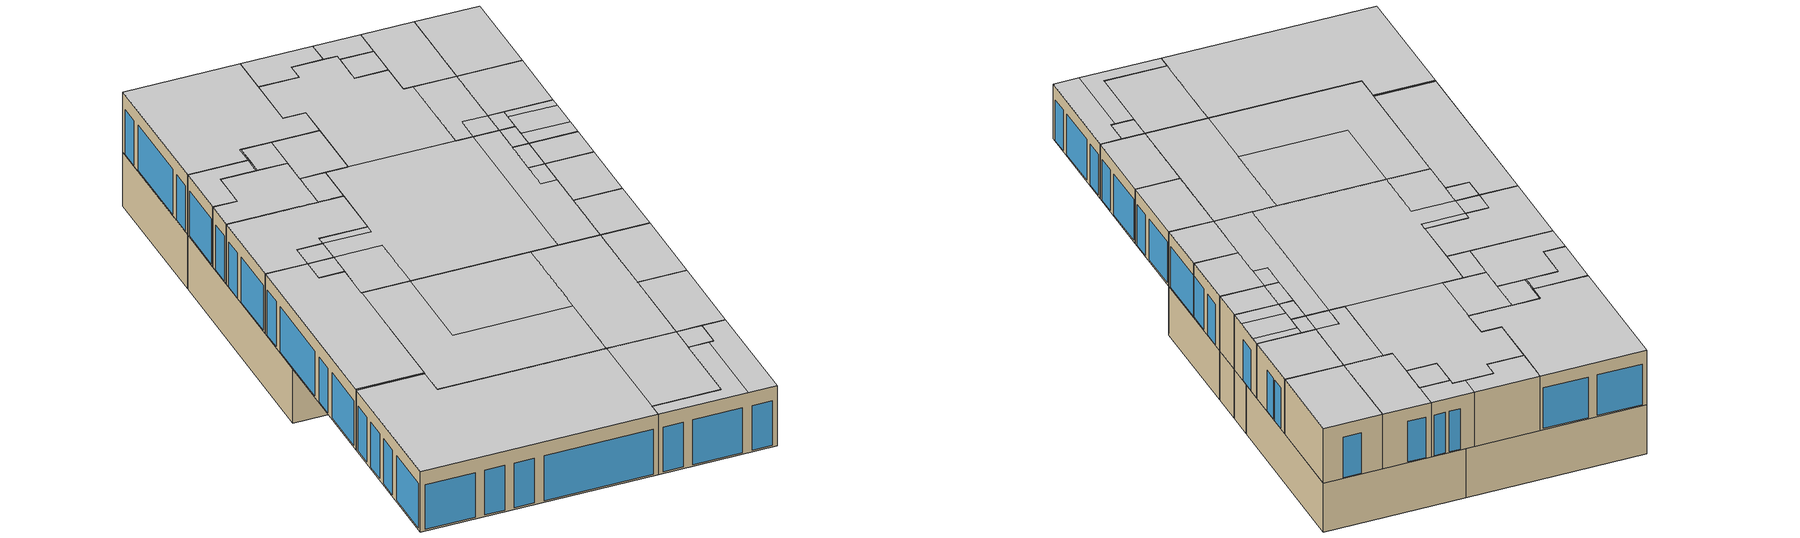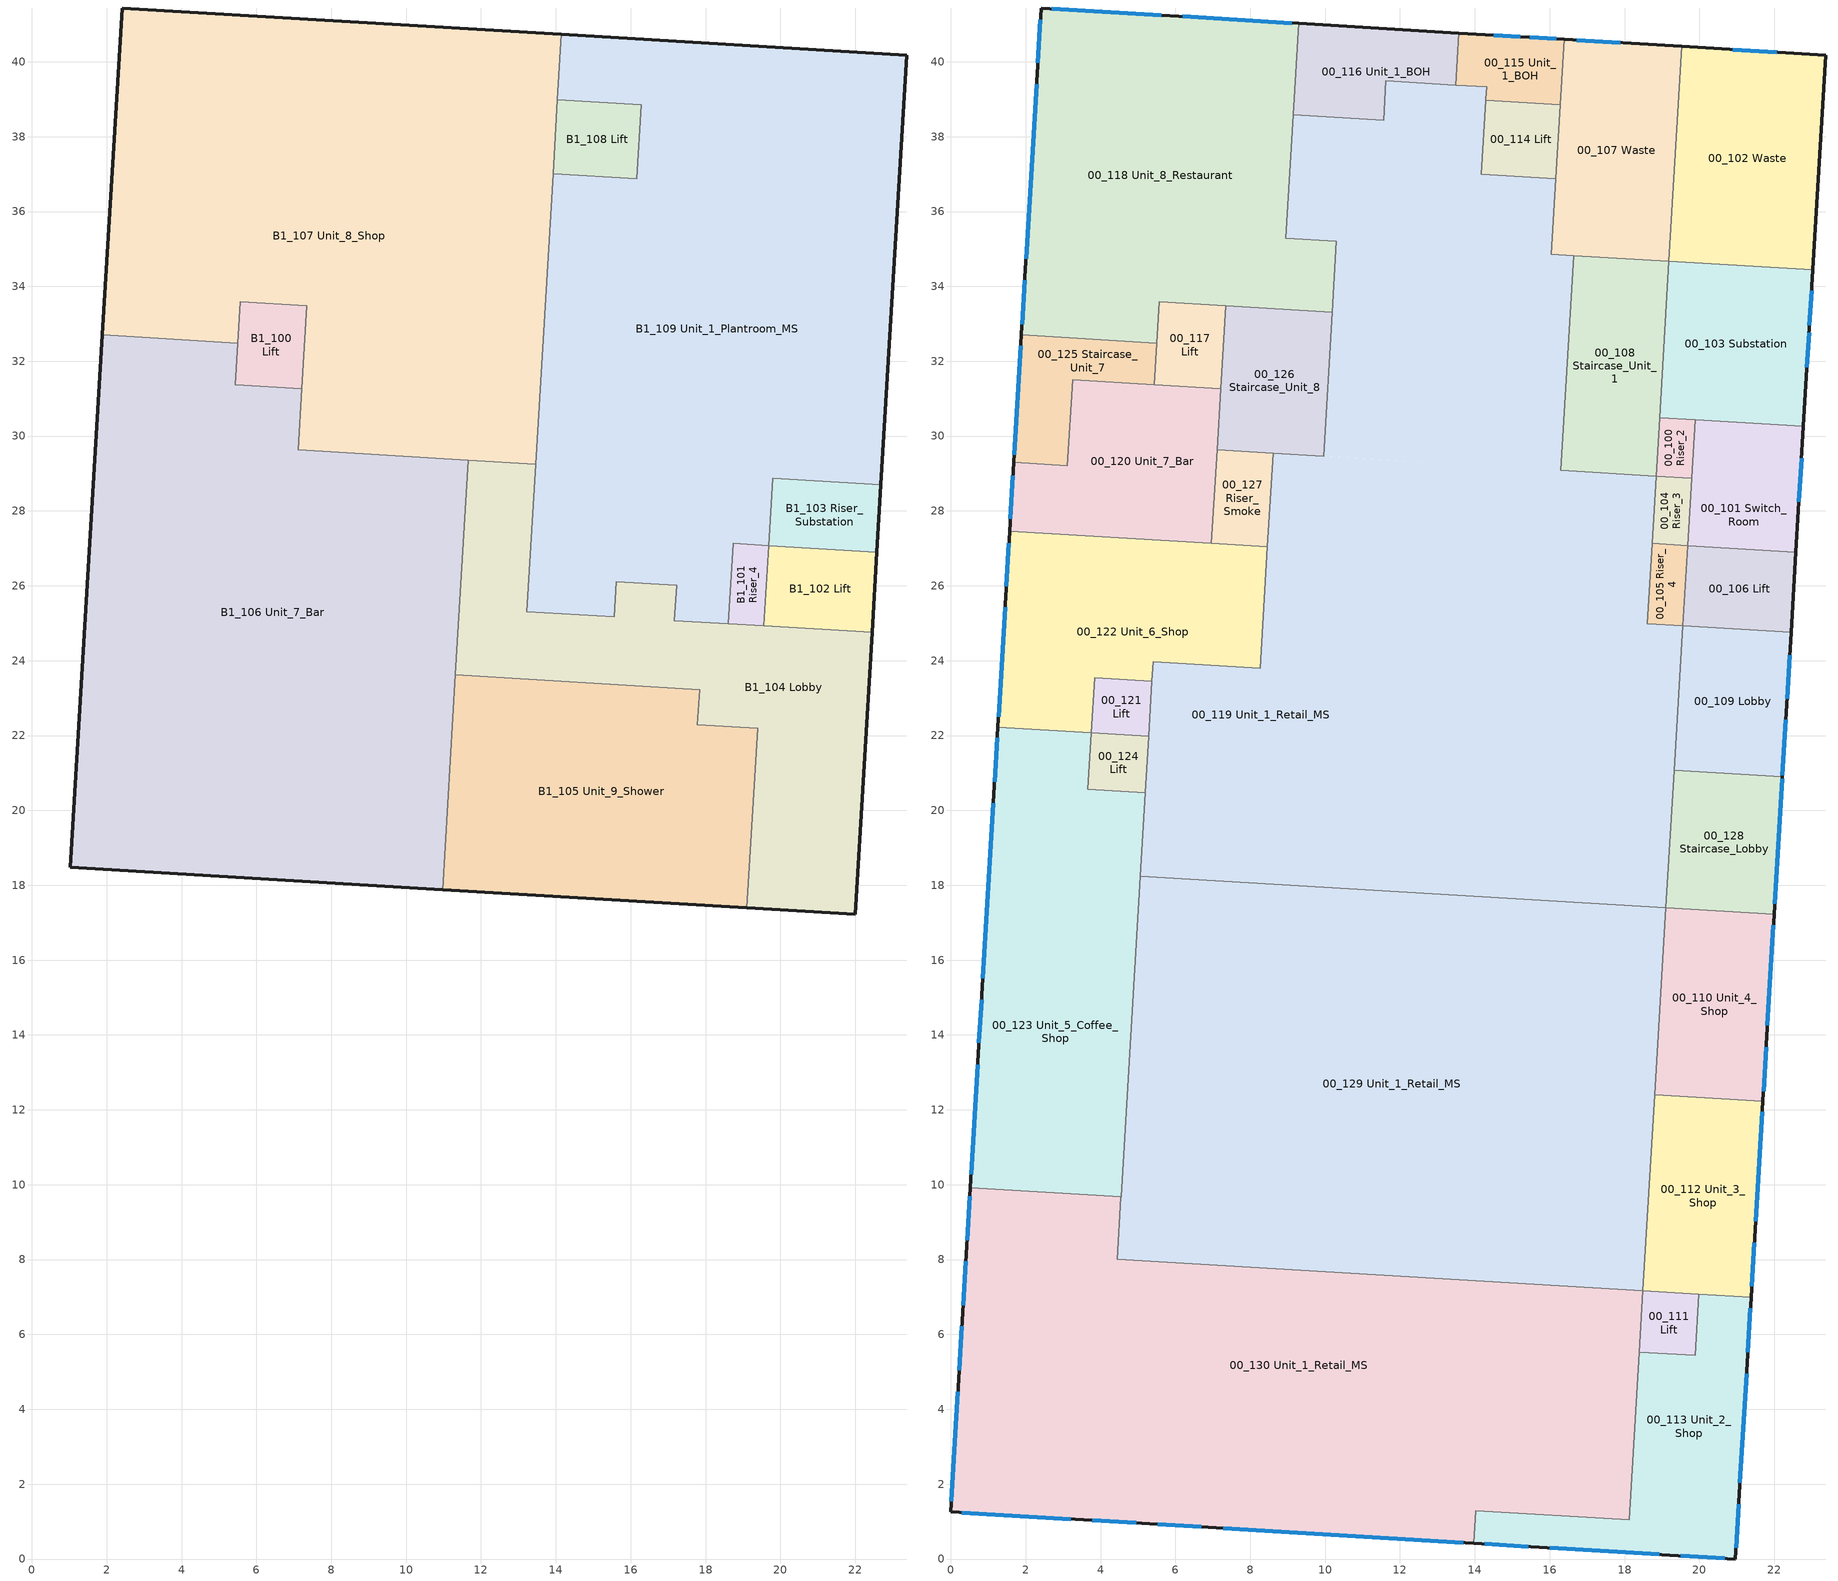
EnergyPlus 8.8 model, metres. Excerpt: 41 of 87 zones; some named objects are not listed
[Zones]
B1_100 Lift
 floor ground (Slab on Grade): 7.21,31.27 5.44,31.38 5.57,33.59 7.34,33.48 z0
 wall to B1_107 Unit_8_Shop (Internal Wall): 7.21,31.27 7.34,33.48 5.57,33.59 5.51,32.48 z0:3.5
 wall to B1_106 Unit_7_Bar (Internal Wall): 5.51,32.48 5.44,31.38 7.21,31.27 z0:3.5
B1_101 Riser_4
 floor ground (Slab on Grade): 19.55,24.93 18.61,24.99 18.73,27.13 19.68,27.08 z0
 wall to B1_109 Unit_1_Plantroom_MS (Internal Wall): 19.68,27.08 18.73,27.13 18.61,24.99 z0:3.5
 wall to B1_102 Lift (Internal Wall): 19.55,24.93 19.68,27.08 z0:3.5
 wall to B1_104 Lobby (Internal Wall): 18.61,24.99 19.55,24.93 z0:3.5
B1_102 Lift
 floor ground (Slab on Grade): 22.45,24.76 19.55,24.93 19.68,27.08 22.58,26.9 z0
 wall to B1_103 Riser_Substation (Internal Wall): 22.58,26.9 19.68,27.08 z0:3.5
 wall ground (Underground Wall): 22.45,24.76 22.58,26.9 z0:3.5
 wall to B1_104 Lobby (Internal Wall): 19.55,24.93 22.45,24.76 z0:3.5
B1_103 Riser_Substation
 floor ground (Slab on Grade): 22.58,26.9 19.68,27.08 19.79,28.87 22.69,28.7 z0
 wall to B1_109 Unit_1_Plantroom_MS (Internal Wall): 22.69,28.7 19.79,28.87 19.68,27.08 z0:3.5
 wall ground (Underground Wall): 22.58,26.9 22.69,28.7 z0:3.5
B1_104 Lobby
 floor ground (Slab on Grade): 11.32,23.62 11.66,29.36 13.46,29.25 13.22,25.31 15.56,25.17 15.62,26.11 17.22,26.02 17.17,25.07 22.45,24.76 22,17.22 19.1,17.39 19.39,22.19 17.78,22.29 17.84,23.23 z0
 wall ground (Underground Wall): 19.1,17.39 22,17.22 22.45,24.76 z0:3.5
 wall to B1_105 Unit_9_Shower (Internal Wall): 11.32,23.62 17.84,23.23 17.78,22.29 19.39,22.19 19.1,17.39 z0:3.5
 wall to B1_106 Unit_7_Bar (Internal Wall): 11.66,29.36 11.32,23.62 z0:3.5
 wall to B1_107 Unit_8_Shop (Internal Wall): 13.46,29.25 11.66,29.36 z0:3.5
 wall to B1_109 Unit_1_Plantroom_MS (Internal Wall): 18.61,24.99 17.17,25.07 17.22,26.02 15.62,26.11 15.56,25.17 13.22,25.31 13.46,29.25 z0:3.5
B1_105 Unit_9_Shower
 floor ground (Slab on Grade): 19.1,17.39 10.97,17.88 11.32,23.62 17.84,23.23 17.78,22.29 19.39,22.19 z0
 wall ground (Underground Wall): 10.97,17.88 19.1,17.39 z0:3.5
 wall to B1_106 Unit_7_Bar (Internal Wall): 11.32,23.62 10.97,17.88 z0:3.5
B1_106 Unit_7_Bar
 floor ground (Slab on Grade): 1.03,18.48 1.89,32.7 5.51,32.48 5.44,31.38 7.21,31.27 7.11,29.63 11.66,29.36 10.97,17.88 z0
 wall ground (Underground Wall): 1.89,32.7 1.03,18.48 10.97,17.88 z0:3.5
 wall to B1_107 Unit_8_Shop (Internal Wall): 5.51,32.48 1.89,32.7 / 11.66,29.36 7.11,29.63 7.21,31.27 z0:3.5
B1_107 Unit_8_Shop
 floor ground (Slab on Grade): 1.89,32.7 2.41,41.44 14.15,40.73 13.46,29.25 7.11,29.63 7.34,33.48 5.57,33.59 5.51,32.48 z0
 wall ground (Underground Wall): 14.15,40.73 2.41,41.44 1.89,32.7 z0:3.5
 wall to B1_108 Lift (Internal Wall): 13.93,37.01 14.04,38.99 z0:3.5
 wall to B1_109 Unit_1_Plantroom_MS (Internal Wall): 14.04,38.99 14.15,40.73 / 13.46,29.25 13.93,37.01 z0:3.5
B1_108 Lift
 floor ground (Slab on Grade): 13.93,37.01 14.04,38.99 16.28,38.86 16.16,36.87 z0
 wall to B1_109 Unit_1_Plantroom_MS (Internal Wall): 13.93,37.01 16.16,36.87 16.28,38.86 14.04,38.99 z0:3.5
B1_109 Unit_1_Plantroom_MS
 floor ground (Slab on Grade): 13.22,25.31 13.93,37.01 16.16,36.87 16.28,38.86 14.04,38.99 14.15,40.73 23.37,40.18 22.69,28.7 19.79,28.87 19.68,27.08 18.73,27.13 18.61,24.99 17.17,25.07 17.22,26.02 15.62,26.11 15.56,25.17 z0
 wall ground (Underground Wall): 22.69,28.7 23.37,40.18 14.15,40.73 z0:3.5
00_100 Riser_2
 floor to B1_109 Unit_1_Plantroom_MS (Internal Floor): 18.84,28.93 18.94,30.49 19.88,30.43 19.79,28.87 z3.5
 wall to 00_101 Switch_Room (Internal Wall): 19.79,28.87 19.88,30.43 z3.5:7.4
 wall to 00_103 Substation (Internal Wall): 19.88,30.43 18.94,30.49 z3.5:7.4
 wall to 00_104 Riser_3 (Internal Wall): 18.84,28.93 19.79,28.87 z3.5:7.4
 wall to 00_108 Staircase_Unit_1 (Internal Wall): 18.94,30.49 18.84,28.93 z3.5:7.4
 ceiling to 01_105 Riser_1 (Internal Floor): 18.94,30.49 18.84,28.93 19.79,28.87 19.88,30.43 z7.4
00_101 Switch_Room
 floor to B1_103 Riser_Substation (Internal Floor): 19.68,27.08 19.79,28.87 22.69,28.7 22.58,26.9 z3.5
 floor to B1_109 Unit_1_Plantroom_MS (Internal Floor): 19.79,28.87 19.88,30.43 22.78,30.26 22.69,28.7 z3.5
 wall outside (External Wall): 22.58,26.9 22.78,30.26 z3.5:7.4
 wall to 00_103 Substation (Internal Wall): 22.78,30.26 19.88,30.43 z3.5:7.4
 wall to 00_104 Riser_3 (Internal Wall): 19.79,28.87 19.68,27.08 z3.5:7.4
 wall to 00_106 Lift (Internal Wall): 19.68,27.08 22.58,26.9 z3.5:7.4
 window (Glazing): 22.66,28.24 22.73,29.41 z3.55:6.45
 ceiling to 01_110 Void (IRTConstruction): 19.75,28.12 22.64,27.95 22.75,29.7 19.85,29.87 z7.4
 ceiling to 01_111 Void (IRTConstruction): 19.75,28.12 19.68,27.08 22.58,26.9 22.64,27.95 z7.4
 ceiling to 01_118 Unit_8_Restaurant (Internal Floor): 19.88,30.43 19.85,29.87 22.75,29.7 22.78,30.26 z7.4
00_102 Waste
 floor to B1_109 Unit_1_Plantroom_MS (Internal Floor): 19.19,34.67 19.53,40.41 23.37,40.18 23.03,34.44 z3.5
 wall outside (External Wall): 23.03,34.44 23.37,40.18 19.53,40.41 z3.5:7.4
 wall to 00_103 Substation (Internal Wall): 19.19,34.67 23.03,34.44 z3.5:7.4
 wall to 00_107 Waste (Internal Wall): 19.53,40.41 19.19,34.67 z3.5:7.4
 window (Glazing): 22.06,40.26 20.89,40.33 z3.55:6.45
 ceiling to 01_118 Unit_8_Restaurant (Internal Floor): 19.53,40.41 19.19,34.67 23.03,34.44 23.37,40.18 z7.4
00_103 Substation
 floor to B1_109 Unit_1_Plantroom_MS (Internal Floor): 18.94,30.49 19.19,34.67 23.03,34.44 22.78,30.26 z3.5
 wall outside (External Wall): 22.78,30.26 23.03,34.44 z3.5:7.4
 wall to 00_108 Staircase_Unit_1 (Internal Wall): 19.19,34.67 18.94,30.49 z3.5:7.4
 window (Glazing): 22.94,32.96 23,33.89 / 22.87,31.84 22.93,32.76 z3.55:6.45
 ceiling to 01_118 Unit_8_Restaurant (Internal Floor): 19.19,34.67 18.94,30.49 22.78,30.26 23.03,34.44 z7.4
00_104 Riser_3
 floor to B1_109 Unit_1_Plantroom_MS (Internal Floor): 18.73,27.13 18.84,28.93 19.79,28.87 19.68,27.08 z3.5
 wall to 00_105 Riser_4 (Internal Wall): 18.73,27.13 19.68,27.08 z3.5:7.4
 wall to 00_119 Unit_1_Retail_MS (Internal Wall): 18.84,28.93 18.73,27.13 z3.5:7.4
 ceiling to 01_101 Riser_2 (Internal Floor): 18.84,28.93 18.73,27.13 19.68,27.08 19.79,28.87 z7.4
00_105 Riser_4
 floor to B1_101 Riser_4 (Internal Floor): 18.61,24.99 18.73,27.13 19.68,27.08 19.55,24.93 z3.5
 wall to 00_106 Lift (Internal Wall): 19.55,24.93 19.68,27.08 z3.5:7.4
 wall to 00_119 Unit_1_Retail_MS (Internal Wall): 18.73,27.13 18.61,24.99 19.55,24.93 z3.5:7.4
 ceiling to 01_102 Riser_3 (Internal Floor): 18.73,27.13 18.61,24.99 19.55,24.93 19.68,27.08 z7.4
00_106 Lift
 floor to B1_102 Lift (IRTConstruction): 19.55,24.93 19.68,27.08 22.58,26.9 22.45,24.76 z3.5
 wall outside (External Wall): 22.45,24.76 22.58,26.9 z3.5:7.4
 wall to 00_109 Lobby (Internal Wall): 19.55,24.93 22.45,24.76 z3.5:7.4
 ceiling to 01_112 Lift (IRTConstruction): 19.68,27.08 19.55,24.93 22.45,24.76 22.58,26.9 z7.4
00_107 Waste
 floor to B1_109 Unit_1_Plantroom_MS (Internal Floor): 16.04,34.86 16.39,40.6 19.53,40.41 19.19,34.67 z3.5
 wall outside (External Wall): 19.53,40.41 16.39,40.6 z3.5:7.4
 wall to 00_108 Staircase_Unit_1 (Internal Wall): 16.64,34.82 19.19,34.67 z3.5:7.4
 wall to 00_114 Lift (Internal Wall): 16.28,38.86 16.16,36.87 z3.5:7.4
 wall to 00_115 Unit_1_BOH (Internal Wall): 16.39,40.6 16.28,38.86 z3.5:7.4
 wall to 00_119 Unit_1_Retail_MS (Internal Wall): 16.16,36.87 16.04,34.86 16.64,34.82 z3.5:7.4
 window (Glazing): 17.89,40.51 16.72,40.58 z3.55:6.45
 ceiling to 01_118 Unit_8_Restaurant (Internal Floor): 16.04,34.86 19.19,34.67 19.53,40.41 16.39,40.6 z7.4
00_108 Staircase_Unit_1
 floor to B1_109 Unit_1_Plantroom_MS (Internal Floor): 16.3,29.08 16.64,34.82 19.19,34.67 18.84,28.93 z3.5
 wall to 00_119 Unit_1_Retail_MS (Internal Wall): 16.64,34.82 16.3,29.08 18.84,28.93 z3.5:7.4
 ceiling to 01_106 Shared_Lobby_Entrance (Internal Floor): 17.41,30.58 17.32,29.02 18.84,28.93 18.94,30.49 z7.4
 ceiling to 01_118 Unit_8_Restaurant (Internal Floor): 16.64,34.82 16.3,29.08 17.32,29.02 17.41,30.58 18.94,30.49 19.19,34.67 z7.4
00_109 Lobby
 floor to B1_104 Lobby (Internal Floor): 19.32,21.07 19.55,24.93 22.45,24.76 22.22,20.89 z3.5
 wall outside (External Wall): 22.22,20.89 22.45,24.76 z3.5:7.4
 wall to 00_119 Unit_1_Retail_MS (Internal Wall): 19.55,24.93 19.32,21.07 z3.5:7.4
 wall to 00_128 Staircase_Lobby (IRTConstruction): 19.32,21.07 22.22,20.89 z3.5:7.4
 window (Glazing): 22.34,22.98 22.41,24.14 z3.55:6.45; 22.22,20.94 22.31,22.42 z3.6:6.5
 ceiling to 01_113 Lobby (Internal Floor): 19.32,21.07 22.22,20.89 22.45,24.76 19.55,24.93 z7.4
00_110 Unit_4_Shop
 floor ground (Slab on Grade): 18.8,12.4 19.1,17.39 22,17.22 21.7,12.23 z3.5
 wall outside (External Wall): 21.7,12.23 22,17.22 z3.5:7.4
 wall to 00_112 Unit_3_Shop (Internal Wall): 18.8,12.4 21.7,12.23 z3.5:7.4
 wall to 00_128 Staircase_Lobby (Internal Wall): 22,17.22 19.1,17.39 z3.5:7.4
 wall to 00_129 Unit_1_Retail_MS (Internal Wall): 19.1,17.39 18.8,12.4 z3.5:7.4
 window (Glazing): 21.71,12.5 21.78,13.67 z3.55:6.45; 21.82,14.26 21.98,16.94 z3.6:6.5
 ceiling to 01_116 Unit_9_Shop (Internal Floor): 19.1,17.39 18.8,12.4 21.7,12.23 22,17.22 z7.4
00_111 Lift
 floor ground (Slab on Grade): 18.39,5.53 18.49,7.16 19.98,7.07 19.89,5.44 z3.5
 wall to 00_112 Unit_3_Shop (Internal Wall): 19.98,7.07 18.49,7.16 z3.5:7.4
 wall to 00_113 Unit_2_Shop (Internal Wall): 18.39,5.53 19.89,5.44 19.98,7.07 z3.5:7.4
 wall to 00_130 Unit_1_Retail_MS (Internal Wall): 18.49,7.16 18.39,5.53 z3.5:7.4
 ceiling to 01_103 Lift (IRTConstruction): 18.49,7.16 18.39,5.53 19.89,5.44 19.98,7.07 z7.4
00_112 Unit_3_Shop
 floor ground (Slab on Grade): 18.49,7.16 18.8,12.4 21.7,12.23 21.38,6.99 z3.5
 wall outside (External Wall): 21.38,6.99 21.7,12.23 z3.5:7.4
 wall to 00_113 Unit_2_Shop (Internal Wall): 19.98,7.07 21.38,6.99 z3.5:7.4
 wall to 00_129 Unit_1_Retail_MS (Internal Wall): 18.8,12.4 18.49,7.16 z3.5:7.4
 window (Glazing): 21.4,7.28 21.47,8.44 z3.55:6.45; 21.5,9.02 21.68,11.94 z3.6:6.5
 ceiling to 01_116 Unit_9_Shop (Internal Floor): 18.8,12.4 18.49,7.16 21.38,6.99 21.7,12.23 z7.4
00_113 Unit_2_Shop
 floor ground (Slab on Grade): 13.97,0.42 14.03,1.29 18.12,1.05 18.39,5.53 19.89,5.44 19.98,7.07 21.38,6.99 20.96,0 z3.5
 wall outside (External Wall): 13.97,0.42 20.96,0 21.38,6.99 z3.5:7.4
 wall to 00_130 Unit_1_Retail_MS (Internal Wall): 18.39,5.53 18.12,1.05 14.03,1.29 13.97,0.42 z3.5:7.4
 window (Glazing): 20.98,0.3 21.05,1.46 z3.55:6.45; 21.29,5.53 21.36,6.7 / 21.08,2.03 21.26,4.95 / 19.5,0.09 20.67,0.02 / 16.01,0.3 18.93,0.12 / 14.26,0.4 15.43,0.33 z3.6:6.5
 ceiling to 01_115 Staircase_Unit_9 (IRTConstruction): 19.59,5.46 19.27,0.1 20.96,0 21.38,6.99 19.98,7.07 19.89,5.44 z7.4
 ceiling to 01_116 Unit_9_Shop (Internal Floor): 14.03,1.29 13.97,0.42 19.27,0.1 19.59,5.46 18.39,5.53 18.12,1.05 z7.4
00_114 Lift
 floor to B1_108 Lift (IRTConstruction): 14.17,36.99 14.29,38.98 16.28,38.86 16.16,36.87 z3.5
 wall to 00_115 Unit_1_BOH (Internal Wall): 16.28,38.86 14.29,38.98 z3.5:7.4
 wall to 00_119 Unit_1_Retail_MS (Internal Wall): 14.29,38.98 14.17,36.99 16.16,36.87 z3.5:7.4
 ceiling to 01_118 Unit_8_Restaurant (Internal Floor): 14.29,38.98 14.17,36.99 16.16,36.87 16.28,38.86 z7.4
00_115 Unit_1_BOH
 floor to B1_107 Unit_8_Shop (Internal Floor): 13.49,39.38 13.57,40.77 14.15,40.73 14.07,39.34 z3.5
 floor to B1_109 Unit_1_Plantroom_MS (Internal Floor): 14.07,39.34 14.15,40.73 16.39,40.6 16.28,38.86 14.29,38.98 14.31,39.33 z3.5
 wall outside (External Wall): 16.39,40.6 13.57,40.77 z3.5:7.4
 wall to 00_116 Unit_1_BOH (IRTConstruction): 13.57,40.77 13.49,39.38 z3.5:7.4
 wall to 00_119 Unit_1_Retail_MS (Internal Wall): 13.49,39.38 14.31,39.33 14.29,39 14.29,38.98 z3.5:7.4
 window (Glazing): 16.17,40.61 15.47,40.65 / 15.21,40.67 14.51,40.71 z3.55:6.45
 ceiling to 01_118 Unit_8_Restaurant (Internal Floor): 13.57,40.77 13.49,39.38 14.31,39.33 14.29,38.98 16.28,38.86 16.39,40.6 z7.4
00_116 Unit_1_BOH
 floor to B1_107 Unit_8_Shop (Internal Floor): 9.15,38.59 9.3,41.02 13.57,40.77 13.49,39.38 11.63,39.49 11.56,38.44 z3.5
 wall outside (External Wall): 13.57,40.77 9.3,41.02 z3.5:7.4
 wall to 00_118 Unit_8_Restaurant (Internal Wall): 9.3,41.02 9.15,38.59 z3.5:7.4
 wall to 00_119 Unit_1_Retail_MS (Internal Wall): 9.15,38.59 11.56,38.44 11.63,39.49 13.49,39.38 z3.5:7.4
 ceiling to 01_118 Unit_8_Restaurant (Internal Floor): 9.3,41.02 9.15,38.59 11.56,38.44 11.63,39.49 13.49,39.38 13.57,40.77 z7.4
00_117 Lift
 floor to B1_100 Lift (IRTConstruction): 5.44,31.38 5.57,33.59 7.34,33.48 7.21,31.27 z3.5
 wall to 00_118 Unit_8_Restaurant (Internal Wall): 7.34,33.48 5.57,33.59 5.51,32.48 z3.5:7.4
 wall to 00_120 Unit_7_Bar (Internal Wall): 5.44,31.38 7.21,31.27 z3.5:7.4
 wall to 00_125 Staircase_Unit_7 (Internal Wall): 5.51,32.48 5.44,31.38 z3.5:7.4
 wall to 00_126 Staircase_Unit_8 (Internal Wall): 7.21,31.27 7.34,33.48 z3.5:7.4
 ceiling to 01_100 Lift (IRTConstruction): 5.44,31.38 7.21,31.27 7.34,33.48 5.57,33.59 z7.4
00_118 Unit_8_Restaurant
 floor to B1_107 Unit_8_Shop (Internal Floor): 1.89,32.7 2.41,41.44 9.3,41.02 8.96,35.28 10.3,35.2 10.19,33.31 5.57,33.59 5.51,32.48 z3.5
 wall outside (External Wall): 9.3,41.02 2.41,41.44 1.89,32.7 z3.5:7.4
 wall to 00_119 Unit_1_Retail_MS (Internal Wall): 10.19,33.31 10.3,35.2 8.96,35.28 9.15,38.59 z3.5:7.4
 wall to 00_125 Staircase_Unit_7 (Internal Wall): 1.89,32.7 5.51,32.48 z3.5:7.4
 wall to 00_126 Staircase_Unit_8 (IRTConstruction): 7.34,33.48 10.19,33.31 z3.5:7.4
 window (Glazing): 2.39,41.12 2.32,39.97 z3.55:6.45; 1.98,34.16 1.91,32.99 / 2.29,39.4 2.01,34.73 / 5.62,41.24 2.7,41.42 / 9.11,41.03 6.19,41.21 z3.6:6.5
 ceiling to 01_100 Lift (IRTConstruction): 5.48,33.59 5.42,32.49 5.51,32.48 5.57,33.59 z7.4
 ceiling to 01_118 Unit_8_Restaurant (Internal Floor): 2.41,41.44 1.89,32.7 5.42,32.49 5.48,33.59 10.19,33.31 10.3,35.2 8.96,35.28 9.3,41.02 z7.4
00_119 Unit_1_Retail_MS
 floor to B1_104 Lobby (Internal Floor): 11.32,23.62 11.66,29.36 13.46,29.25 13.22,25.31 15.56,25.17 15.62,26.11 17.22,26.02 17.17,25.07 19.55,24.93 19.39,22.19 17.78,22.29 17.84,23.23 z3.5
 floor to B1_105 Unit_9_Shower (Internal Floor): 10.97,17.88 11.32,23.62 17.84,23.23 17.78,22.29 19.39,22.19 19.1,17.39 z3.5
 floor to B1_106 Unit_7_Bar (Internal Floor): 5.06,18.24 5.41,23.98 8.27,23.8 8.61,29.54 11.66,29.36 10.97,17.88 z3.5
 floor to B1_107 Unit_8_Shop (Internal Floor): 8.96,35.28 9.15,38.59 11.56,38.44 11.63,39.49 14.07,39.34 13.46,29.25 9.96,29.46 10.3,35.2 z3.5
 floor to B1_108 Lift (Internal Floor): 13.93,37.01 14.04,38.99 14.29,38.98 14.17,36.99 z3.5
 floor to B1_109 Unit_1_Plantroom_MS (Internal Floor): 14.04,38.99 14.07,39.34 14.31,39.33 14.29,38.98 z3.5; 13.22,25.31 13.93,37.01 16.16,36.87 16.04,34.86 16.64,34.82 16.3,29.08 18.84,28.93 18.61,24.99 17.17,25.07 17.22,26.02 15.62,26.11 15.56,25.17 z3.5
 wall to 00_121 Lift (Internal Wall): 5.38,23.45 5.29,21.98 z3.5:7.4
 wall to 00_122 Unit_6_Shop (Internal Wall): 8.46,27.05 8.27,23.8 5.41,23.98 5.38,23.45 z3.5:7.4
 wall to 00_123 Unit_5_Coffee_Shop (Internal Wall): 5.2,20.48 5.06,18.24 z3.5:7.4
 wall to 00_124 Lift (Internal Wall): 5.29,21.98 5.2,20.48 z3.5:7.4
 wall to 00_126 Staircase_Unit_8 (Internal Wall): 10.19,33.31 9.96,29.46 8.61,29.54 z3.5:7.4
 wall to 00_127 Riser_Smoke (Internal Wall): 8.61,29.54 8.46,27.05 z3.5:7.4
 wall to 00_128 Staircase_Lobby (Internal Wall): 19.1,17.39 19.32,21.07 z3.5:7.4
 wall to 00_129 Unit_1_Retail_MS (IRTConstruction): 5.06,18.24 19.1,17.39 z3.5:7.4
 ceiling to 01_104 Riser_4 (Internal Floor): 18.5,23.29 19.45,23.23 19.55,24.93 18.61,24.99 z7.4
 ceiling to 01_106 Shared_Lobby_Entrance (Internal Floor): 17.32,29.02 16.63,17.54 19.1,17.39 19.45,23.23 18.5,23.29 18.84,28.93 z7.4
 ceiling to 01_108 Unit_6_Shop (Internal Floor): 5.38,23.45 5.29,21.98 8.15,21.81 7.92,18.06 16.63,17.54 17.32,29.02 8.61,29.54 8.23,23.28 z7.4
 ceiling to 01_117 Unit_5_Coffee_Shop (Internal Floor): 5.06,18.24 7.92,18.06 8.15,21.81 5.29,21.98 z7.4
 ceiling to 01_118 Unit_8_Restaurant (Internal Floor): 9.15,38.59 8.96,35.28 10.3,35.2 9.96,29.46 16.3,29.08 16.64,34.82 16.04,34.86 16.16,36.87 14.17,36.99 14.31,39.33 11.63,39.49 11.56,38.44 z7.4
 ceiling to 01_120 Unit_6_Double_Volume (IRTConstruction): 5.41,23.98 5.38,23.45 8.23,23.28 8.27,23.8 z7.4
00_120 Unit_7_Bar
 floor to B1_106 Unit_7_Bar (Internal Floor): 1.57,27.46 1.68,29.3 3.12,29.21 3.25,31.51 7.21,31.27 6.96,27.14 z3.5
 wall outside (External Wall): 1.68,29.3 1.57,27.46 z3.5:7.4
 wall to 00_122 Unit_6_Shop (Internal Wall): 1.57,27.46 6.96,27.14 z3.5:7.4
 wall to 00_125 Staircase_Unit_7 (IRTConstruction): 5.44,31.38 3.25,31.51 3.12,29.21 1.68,29.3 z3.5:7.4
 wall to 00_126 Staircase_Unit_8 (Internal Wall): 7.11,29.63 7.21,31.27 z3.5:7.4
 wall to 00_127 Riser_Smoke (Internal Wall): 6.96,27.14 7.11,29.63 z3.5:7.4
 window (Glazing): 1.66,28.93 1.59,27.79 z3.55:6.45
 ceiling to 01_119 Unit_7_Double_Volume (IRTConstruction): 1.68,29.3 1.57,27.46 6.96,27.14 7.21,31.27 3.25,31.51 3.12,29.21 z7.4
00_121 Lift
 floor to B1_106 Unit_7_Bar (IRTConstruction): 3.75,22.07 3.84,23.54 5.38,23.45 5.29,21.98 z3.5
 wall to 00_122 Unit_6_Shop (Internal Wall): 5.38,23.45 3.84,23.54 3.75,22.07 z3.5:7.4
 wall to 00_124 Lift (Internal Wall): 3.75,22.07 5.29,21.98 z3.5:7.4
 ceiling to 01_121 Lift (IRTConstruction): 3.84,23.54 3.75,22.07 5.29,21.98 5.38,23.45 z7.4
00_122 Unit_6_Shop
 floor to B1_106 Unit_7_Bar (Internal Floor): 1.26,22.22 1.57,27.46 8.46,27.05 8.27,23.8 5.41,23.98 5.38,23.45 3.84,23.54 3.75,22.07 z3.5
 wall outside (External Wall): 1.57,27.46 1.26,22.22 z3.5:7.4
 wall to 00_123 Unit_5_Coffee_Shop (Internal Wall): 1.26,22.22 3.75,22.07 z3.5:7.4
 wall to 00_127 Riser_Smoke (Internal Wall): 8.46,27.05 6.96,27.14 z3.5:7.4
 window (Glazing): 1.55,27.14 1.48,25.99 z3.55:6.45; 1.45,25.43 1.28,22.51 z3.6:6.5
 ceiling to 01_120 Unit_6_Double_Volume (IRTConstruction): 1.57,27.46 1.26,22.22 3.75,22.07 3.84,23.54 5.38,23.45 5.41,23.98 8.27,23.8 8.46,27.05 z7.4
00_123 Unit_5_Coffee_Shop
 floor ground (Slab on Grade): 0.52,9.92 1.03,18.48 5.06,18.24 4.55,9.68 z3.5
 floor to B1_106 Unit_7_Bar (Internal Floor): 1.03,18.48 1.26,22.22 3.75,22.07 3.66,20.57 5.2,20.48 5.06,18.24 z3.5
 wall outside (External Wall): 1.26,22.22 0.52,9.92 z3.5:7.4
 wall to 00_124 Lift (Internal Wall): 5.2,20.48 3.66,20.57 3.75,22.07 z3.5:7.4
 wall to 00_129 Unit_1_Retail_MS (Internal Wall): 4.55,9.68 5.06,18.24 z3.5:7.4
 wall to 00_130 Unit_1_Retail_MS (Internal Wall): 0.52,9.92 4.55,9.68 z3.5:7.4
 window (Glazing): 0.82,14.94 0.75,13.79 z3.55:6.45; 0.72,13.2 0.54,10.28 / 1.14,20.19 0.86,15.52 / 1.24,21.94 1.17,20.76 z3.6:6.5
 ceiling to 01_117 Unit_5_Coffee_Shop (Internal Floor): 0.53,10.03 0.52,9.92 4.55,9.68 4.55,9.78 z7.4
 ceiling to 01_123 Unit_5_Double_Volume (IRTConstruction): 1.26,22.22 0.53,10.03 4.55,9.78 5.2,20.48 3.66,20.57 3.75,22.07 z7.4
00_124 Lift
 floor to B1_106 Unit_7_Bar (IRTConstruction): 3.66,20.57 3.75,22.07 5.29,21.98 5.2,20.48 z3.5
 ceiling to 01_122 Lift (IRTConstruction): 3.75,22.07 3.66,20.57 5.2,20.48 5.29,21.98 z7.4
00_125 Staircase_Unit_7
 floor to B1_106 Unit_7_Bar (IRTConstruction): 1.68,29.3 1.89,32.7 5.51,32.48 5.44,31.38 3.25,31.51 3.12,29.21 z3.5
 wall outside (External Wall): 1.89,32.7 1.68,29.3 z3.5:7.4
 window (Glazing): 1.87,32.42 1.7,29.5 z3.6:6.5
 ceiling to 01_100 Lift (IRTConstruction): 5.35,31.38 5.44,31.38 5.51,32.48 5.42,32.49 z7.4
 ceiling to 01_119 Unit_7_Double_Volume (IRTConstruction): 1.89,32.7 1.68,29.3 3.12,29.21 3.25,31.51 5.35,31.38 5.42,32.48 z7.4
00_126 Staircase_Unit_8
 floor to B1_107 Unit_8_Shop (IRTConstruction): 7.11,29.63 7.34,33.48 10.19,33.31 9.96,29.46 z3.5
 wall to 00_127 Riser_Smoke (Internal Wall): 7.11,29.63 8.61,29.54 z3.5:7.4
 ceiling to 01_109 Staircase_Unit_8 (IRTConstruction): 7.11,29.63 9.96,29.46 10.19,33.31 7.34,33.48 z7.4
00_127 Riser_Smoke
 floor to B1_106 Unit_7_Bar (Internal Floor): 6.96,27.14 7.11,29.63 8.61,29.54 8.46,27.05 z3.5
 ceiling to 01_107 Riser_Smoke (Internal Floor): 7.11,29.63 6.96,27.14 8.46,27.05 8.61,29.54 z7.4
00_128 Staircase_Lobby
 floor to B1_104 Lobby (IRTConstruction): 19.1,17.39 19.32,21.07 22.22,20.89 22,17.22 z3.5
 wall outside (External Wall): 22,17.22 22.22,20.89 z3.5:7.4
 window (Glazing): 22.01,17.5 22.21,20.85 z3.6:6.5
 ceiling to 01_114 Staircase_Lobby (IRTConstruction): 19.32,21.07 19.1,17.39 22,17.22 22.22,20.89 z7.4
00_129 Unit_1_Retail_MS
 floor ground (Slab on Grade): 4.45,8 5.06,18.24 19.1,17.39 18.49,7.16 z3.5
 wall to 00_130 Unit_1_Retail_MS (Internal Wall): 4.55,9.68 4.55,9.66 z3.5:7.4
 wall to 00_130 Unit_1_Retail_MS (IRTConstruction): 4.55,9.66 4.45,8 18.49,7.16 z3.5:7.4
 ceiling to 01_108 Unit_6_Shop (Internal Floor): 7.92,18.06 7.58,12.32 14.66,11.9 15.01,17.64 z7.4
 ceiling to 01_116 Unit_9_Shop (Internal Floor): 14.39,7.41 18.49,7.16 19.1,17.39 15.01,17.64 z7.4
 ceiling to 01_117 Unit_5_Coffee_Shop (Internal Floor): 4.45,8 14.39,7.41 14.66,11.9 7.58,12.32 7.92,18.06 5.06,18.24 z7.4
00_130 Unit_1_Retail_MS
 floor ground (Slab on Grade): 0,1.26 0.52,9.92 4.55,9.68 4.45,8 18.49,7.16 18.12,1.05 14.03,1.29 13.97,0.42 z3.5
 wall outside (External Wall): 0.52,9.92 0,1.26 13.97,0.42 z3.5:7.4
 window (Glazing): 7.27,0.82 13.69,0.44 / 5.53,0.93 6.7,0.86 / 3.78,1.03 4.95,0.96 / 0.29,1.24 3.21,1.07 / 0.19,4.46 0.02,1.54 / 0.3,6.22 0.23,5.04 / 0.4,7.96 0.33,6.78 / 0.51,9.69 0.44,8.52 z3.6:6.5
 ceiling to 01_116 Unit_9_Shop (Internal Floor): 14.39,7.41 14.03,1.29 18.12,1.05 18.49,7.16 z7.4
 ceiling to 01_117 Unit_5_Coffee_Shop (Internal Floor): 0.52,9.92 0,1.26 13.97,0.42 14.39,7.41 4.45,8 4.55,9.68 z7.4
[Building]
SAM_Live_942a: North Axis {deg}=0; Terrain=Suburbs; Loads Convergence Tolerance Value=0.04; Temperature Convergence Tolerance Value {deltaC}=0.4; Solar Distribution=FullExterior; Maximum Number of Warmup Days=25; Minimum Number of Warmup Days=6
[Site:GroundTemperature:BuildingSurface]
11.44123, 11.44123, 11.44123, 11.44123, 11.44123, 11.44123, 11.44123, 11.44123, 11.44123, 11.44123, 11.44123, 11.44123
[Material] Roughness=MediumSmooth
Name | Thickness {m} | Conductivity {W/m-K} | Density {kg/m3} | Specific Heat {J/kg-K} | Thermal Absorptance | Solar Absorptance | Visible Absorptance
chipboard flooring | 0.02 | 0.13 | 500 | 1600 | 0.9 | 0.7 | 1
Reinforced concrete | 0.1 | 2.3 | 2300 | 1000 | 0.9 | 0.7 | 1
Plasterboard | 0.0125 | 0.21 | 700 | 1000 | 0.9 | 0.7 | 1
Cement bonded particle board | 0.012 | 0.23 | 1100 | 1000 | 0.9 | 0.7 | 1
Insulation 3 | 0.08 | 0.025 | 20 | 1030 | 0.9 | 0.7 | 1
Rainscreen | 0.003 | 50 | 7800 | 450 | 0.9 | 0.7 | 1
Screed | 0.05 | 1.15 | 1800 | 1000 | 0.9 | 0.7 | 1
Notional/Reference Soil | 0.25 | 1.5 | 1250 | 2500 | 0.91 | 0.82 | 1
Carpet and rubber pad | 0.0127 | 0.0586292 | 288.3323 | 1381.644 | 0.9 | 0.7 | 0.7
Concrete | 0.2 | 2.362453 | 2399.998 | 921.0961 | 0.9 | 0.65 | 0.65
R-25.0ci | 0.14 | 0.0346147 | 43.24985 | 1214.172 | 0.9 | 0.6 | 0.6
Glass Fibre Insulation | 0.16 | 0.0380762 | 11.99783 | 104.67 | 0.9 | 0.6 | 0.6
Concrete Block SG 115-below grade | 0.23 | 1.315359 | 1842.123 | 912.7225 | 0.9 | 0.65 | 0.65
Gypsum board-below grade walls | 0.0127 | 0.160958 | 800.9232 | 1088.568 | 0.9 | 0.4 | 0.4
[Material:InfraredTransparent]
IRTMaterial
[Material:AirGap]
Name | Thermal Resistance {m2-K/W}
Air. 50mm wall | 0.18329
Air. 50mm ceiling | 0.162447
[WindowMaterial:Glazing] Optical Data Type=SpectralAverage; Thickness {m}=0.006; Infrared Transmittance at Normal Incidence=0; Front Side Infrared Hemispherical Emissivity=0.837; Conductivity {W/m-K}=1
Name | Solar Transmittance at Normal Incidence | Front Side Solar Reflectance at Normal Incidence | Back Side Solar Reflectance at Normal Incidence | Visible Transmittance at Normal Incidence | Front Side Visible Reflectance at Normal Incidence | Back Side Visible Reflectance at Normal Incidence | Back Side Infrared Hemispherical Emissivity
Side Lit Glazing Inner Pane | 0.783 | 0.072 | 0.072 | 0.889 | 0.081 | 0.081 | 0.837
Side Lit Glazing Outer Pane | 0.409 | 0.289 | 0.414 | 0.798 | 0.051 | 0.04 | 0.042
[WindowMaterial:Gas]
12mm Argon Side Lit: Gas Type=Air; Thickness {m}=0.012
[Construction]
External Wall: Rainscreen, Air. 50mm wall, Insulation 3, Cement bonded particle board, Air. 50mm wall, Plasterboard
Glazing: Side Lit Glazing Outer Pane, 12mm Argon Side Lit, Side Lit Glazing Inner Pane
Internal Floor: chipboard flooring, Air. 50mm ceiling, Screed, Reinforced concrete, Air. 50mm ceiling, Plasterboard
Internal Wall: Plasterboard, Air. 50mm wall, Plasterboard
Slab on Grade: Notional/Reference Soil, R-25.0ci, Concrete, Carpet and rubber pad
Underground Wall: Notional/Reference Soil, Concrete Block SG 115-below grade, Glass Fibre Insulation, Gypsum board-below grade walls
IRTConstruction: IRTMaterial
[Zone] Type=1; Multiplier=1; Ceiling Height {m}=autocalculate; Part of Total Floor Area=Yes
Name | Volume {m3} | Floor Area {m2}
00_100 Riser_2 | 5.248957 | 1.363366
00_101 Switch_Room | 36.37183 | 9.447229
00_102 Waste | 83.3881 | 21.65925
00_103 Substation | 60.49409 | 15.71275
00_104 Riser_3 | 6.063465 | 1.574926
00_105 Riser_4 | 7.276158 | 1.889911
00_106 Lift | 23.04152 | 5.984812
00_107 Waste | 68.03239 | 17.67075
00_108 Staircase_Unit_1 | 54.90929 | 14.26215
00_109 Lobby | 41.89169 | 10.88096
00_110 Unit_4_Shop | 54.31216 | 14.10706
00_111 Lift | 8.845991 | 2.29766
00_112 Unit_3_Shop | 57.0552 | 14.81953
00_113 Unit_2_Shop | 79.83959 | 20.73755
00_114 Lift | 14.49358 | 3.764566
00_115 Unit_1_BOH | 16.92901 | 4.397146
00_116 Unit_1_BOH | 31.40725 | 8.157728
00_117 Lift | 14.38019 | 3.735114
00_118 Unit_8_Restaurant | 225.0949 | 58.46621
00_119 Unit_1_Retail_MS | 769.6988 | 199.9218
00_120 Unit_7_Bar | 71.53764 | 18.58121
00_121 Lift | 8.145554 | 2.115728
00_122 Unit_6_Shop | 106.3668 | 27.62773
00_123 Unit_5_Coffee_Shop | 179.3449 | 46.58309
00_124 Lift | 8.33135 | 2.163987
00_125 Staircase_Unit_7 | 26.85205 | 6.974558
00_126 Staircase_Unit_8 | 41.01459 | 10.65314
00_127 Riser_Smoke | 13.67712 | 3.5525
00_128 Staircase_Lobby | 39.85086 | 10.35087
00_129 Unit_1_Retail_MS | 550.3442 | 142.9465
00_130 Unit_1_Retail_MS | 494.9741 | 128.5647
B1_100 Lift | 12.88614 | 3.735114
B1_101 Riser_4 | 6.520193 | 1.889911
B1_102 Lift | 20.6476 | 5.984812
B1_103 Riser_Substation | 17.20633 | 4.987343
B1_104 Lobby | 156.8948 | 45.47676
B1_105 Unit_9_Shower | 153.8978 | 44.60805
B1_106 Unit_7_Bar | 435.3345 | 126.1839
B1_107 Unit_8_Shop | 403.087 | 116.8368
B1_108 Lift | 14.65142 | 4.246789
B1_109 Unit_1_Plantroom_MS | 420.6619 | 121.931
[ZoneList]
Zone List 1: 00_100 Riser_2, 00_101 Switch_Room, 00_102 Waste, 00_103 Substation, 00_104 Riser_3, 00_105 Riser_4, 00_106 Lift, 00_107 Waste, 00_108 Staircase_Unit_1, 00_109 Lobby, 00_110 Unit_4_Shop, 00_111 Lift, 00_112 Unit_3_Shop, 00_113 Unit_2_Shop, 00_114 Lift, 00_115 Unit_1_BOH, 00_116 Unit_1_BOH, 00_117 Lift, 00_118 Unit_8_Restaurant, 00_119 Unit_1_Retail_MS, 00_120 Unit_7_Bar, 00_121 Lift, 00_122 Unit_6_Shop, 00_123 Unit_5_Coffee_Shop, 00_124 Lift, 00_125 Staircase_Unit_7, 00_126 Staircase_Unit_8, 00_127 Riser_Smoke, 00_128 Staircase_Lobby, 00_129 Unit_1_Retail_MS, 00_130 Unit_1_Retail_MS, 01_100 Lift, 01_101 Riser_2, 01_102 Riser_3, 01_103 Lift, 01_104 Riser_4, 01_105 Riser_1, 01_106 Shared_Lobby_Entrance, 01_107 Riser_Smoke, 01_108 Unit_6_Shop, 01_109 Staircase_Unit_8, 01_110 Void, 01_111 Void, 01_112 Lift, 01_113 Lobby, 01_114 Staircase_Lobby, 01_115 Staircase_Unit_9, 01_116 Unit_9_Shop, 01_117 Unit_5_Coffee_Shop, 01_118 Unit_8_Restaurant, 01_119 Unit_7_Double_Volume, 01_120 Unit_6_Double_Volume, 01_121 Lift, 01_122 Lift, 01_123 Unit_5_Double_Volume, 02_100 Staircase_Unit_8, 02_101 Lift, 02_102 Riser_Smoke, 02_103 Lift, 02_104 Riser_2, 02_105 Riser_3, 02_106 Lobby, 02_107 Staircase_Lobby, 02_108 Riser_4, 02_109 Riser_1, 02_110 Void, 02_111 Void, 02_112 Shared_Lobby_Entrance, 02_113 Office, 02_114 Office, 02_115 Office, 02_116 Unit_8_Office, 02_117 Unit_8_Office, B1_100 Lift, B1_101 Riser_4, B1_102 Lift, B1_103 Riser_Substation, B1_104 Lobby, B1_105 Unit_9_Shower, B1_106 Unit_7_Bar, B1_107 Unit_8_Shop, B1_108 Lift, B1_109 Unit_1_Plantroom_MS, RF_100 Mechanical_Plantroom_2, RF_101 Mechanical_Plantroom_1, RF_102 Unit_1_Plant_Area, RF_103 Plant_Entrance
[ThermostatSetpoint:DualSetpoint]
Dual Setpoint - Zone List 1: Heating Setpoint Temperature Schedule=Zone List 1 Heating Setpoint Schedule; Cooling Setpoint Temperature Schedule=Zone List 1 Cooling Setpoint Schedule
[ZoneControl:Thermostat]
00_100 Riser_2 Thermostat: Zone or ZoneList=Zone List 1; Control Type Schedule=Yearly Thermostat; Control 1=Dual Setpoint - Zone List 1
[ZoneInfiltration:DesignFlowRate]
Zone List 1 Infiltration: Zone or ZoneList=Zone List 1; Schedule=Always On; Design Flow Rate Calculation Method=AirChanges/Hour; Air Changes per Hour=0.35
[Lights]
Zone List 1 Lights: Zone or ZoneList=Zone List 1; Schedule=Zone List 1 Lighting Schedule; Design Level Calculation Method=Watts/Area; Watts per Zone Floor Area {W/m2}=15; Return Air Fraction=0; Fraction Radiant=0.3; Fraction Visible=0.2; Fraction Replaceable=1; Return Air Fraction Calculated from Plenum Temperature=No
[People]
Zone List 1 People: Zone or ZoneList=Zone List 1; Number of People Schedule=Zone List 1 Occupancy Schedule; Number of People Calculation Method=Area/Person; Zone Floor Area per Person {m2/person}=10.51051; Fraction Radiant=0.2; Sensible Heat Fraction=0.5935; Activity Level Schedule=Activity 123 Schedule; Enable ASHRAE 55 Comfort Warnings=No; Mean Radiant Temperature Calculation Type=ZoneAveraged
[ElectricEquipment]
Zone List 1 Equipment: Zone or ZoneList=Zone List 1; Schedule=Zone List 1 Equipment Schedule; Design Level Calculation Method=Watts/Area; Watts per Zone Floor Area {W/m2}=12.18; Fraction Latent=0.00749997; Fraction Radiant=0.1; Fraction Lost=0
[Zone equipment]
00_100 Riser_2: 00_100 Riser_2 IdealLoads
00_101 Switch_Room: 00_101 Switch_Room IdealLoads
00_102 Waste: 00_102 Waste IdealLoads
00_103 Substation: 00_103 Substation IdealLoads
00_104 Riser_3: 00_104 Riser_3 IdealLoads
00_105 Riser_4: 00_105 Riser_4 IdealLoads
00_106 Lift: 00_106 Lift IdealLoads
00_107 Waste: 00_107 Waste IdealLoads
00_108 Staircase_Unit_1: 00_108 Staircase_Unit_1 IdealLoads
00_109 Lobby: 00_109 Lobby IdealLoads
00_110 Unit_4_Shop: 00_110 Unit_4_Shop IdealLoads
00_111 Lift: 00_111 Lift IdealLoads
00_112 Unit_3_Shop: 00_112 Unit_3_Shop IdealLoads
00_113 Unit_2_Shop: 00_113 Unit_2_Shop IdealLoads
00_114 Lift: 00_114 Lift IdealLoads
00_115 Unit_1_BOH: 00_115 Unit_1_BOH IdealLoads
00_116 Unit_1_BOH: 00_116 Unit_1_BOH IdealLoads
00_117 Lift: 00_117 Lift IdealLoads
00_118 Unit_8_Restaurant: 00_118 Unit_8_Restaurant IdealLoads
00_119 Unit_1_Retail_MS: 00_119 Unit_1_Retail_MS IdealLoads
00_120 Unit_7_Bar: 00_120 Unit_7_Bar IdealLoads
00_121 Lift: 00_121 Lift IdealLoads
00_122 Unit_6_Shop: 00_122 Unit_6_Shop IdealLoads
00_123 Unit_5_Coffee_Shop: 00_123 Unit_5_Coffee_Shop IdealLoads
00_124 Lift: 00_124 Lift IdealLoads
00_125 Staircase_Unit_7: 00_125 Staircase_Unit_7 IdealLoads
00_126 Staircase_Unit_8: 00_126 Staircase_Unit_8 IdealLoads
00_127 Riser_Smoke: 00_127 Riser_Smoke IdealLoads
00_128 Staircase_Lobby: 00_128 Staircase_Lobby IdealLoads
00_129 Unit_1_Retail_MS: 00_129 Unit_1_Retail_MS IdealLoads
00_130 Unit_1_Retail_MS: 00_130 Unit_1_Retail_MS IdealLoads
B1_100 Lift: B1_100 Lift IdealLoads
B1_101 Riser_4: B1_101 Riser_4 IdealLoads
B1_102 Lift: B1_102 Lift IdealLoads
B1_103 Riser_Substation: B1_103 Riser_Substation IdealLoads
B1_104 Lobby: B1_104 Lobby IdealLoads
B1_105 Unit_9_Shower: B1_105 Unit_9_Shower IdealLoads
B1_106 Unit_7_Bar: B1_106 Unit_7_Bar IdealLoads
B1_107 Unit_8_Shop: B1_107 Unit_8_Shop IdealLoads
B1_108 Lift: B1_108 Lift IdealLoads
B1_109 Unit_1_Plantroom_MS: B1_109 Unit_1_Plantroom_MS IdealLoads
[ZoneHVAC:IdealLoadsAirSystem] Maximum Heating Supply Air Temperature {C}=50; Minimum Cooling Supply Air Temperature {C}=13; Maximum Heating Supply Air Humidity Ratio {kgWater/kgDryAir}=0.015; Minimum Cooling Supply Air Humidity Ratio {kgWater/kgDryAir}=0.009; Heating Limit=NoLimit; Maximum Heating Air Flow Rate {m3/s}=autosize; Cooling Limit=NoLimit; Maximum Cooling Air Flow Rate {m3/s}=autosize; Dehumidification Control Type=ConstantSupplyHumidityRatio; Humidification Control Type=ConstantSupplyHumidityRatio
00_100 Riser_2 IdealLoads; 00_101 Switch_Room IdealLoads; 00_102 Waste IdealLoads; 00_103 Substation IdealLoads; 00_104 Riser_3 IdealLoads; 00_105 Riser_4 IdealLoads; 00_106 Lift IdealLoads; 00_107 Waste IdealLoads; 00_108 Staircase_Unit_1 IdealLoads; 00_109 Lobby IdealLoads; 00_110 Unit_4_Shop IdealLoads; 00_111 Lift IdealLoads; 00_112 Unit_3_Shop IdealLoads; 00_113 Unit_2_Shop IdealLoads; 00_114 Lift IdealLoads; 00_115 Unit_1_BOH IdealLoads; 00_116 Unit_1_BOH IdealLoads; 00_117 Lift IdealLoads; 00_118 Unit_8_Restaurant IdealLoads; 00_119 Unit_1_Retail_MS IdealLoads; 00_120 Unit_7_Bar IdealLoads; 00_121 Lift IdealLoads; 00_122 Unit_6_Shop IdealLoads; 00_123 Unit_5_Coffee_Shop IdealLoads; 00_124 Lift IdealLoads; 00_125 Staircase_Unit_7 IdealLoads; 00_126 Staircase_Unit_8 IdealLoads; 00_127 Riser_Smoke IdealLoads; 00_128 Staircase_Lobby IdealLoads; 00_129 Unit_1_Retail_MS IdealLoads; 00_130 Unit_1_Retail_MS IdealLoads; 01_100 Lift IdealLoads; 01_101 Riser_2 IdealLoads; 01_102 Riser_3 IdealLoads; 01_103 Lift IdealLoads; 01_104 Riser_4 IdealLoads; 01_105 Riser_1 IdealLoads; 01_106 Shared_Lobby_Entrance IdealLoads; 01_107 Riser_Smoke IdealLoads; 01_108 Unit_6_Shop IdealLoads; 01_109 Staircase_Unit_8 IdealLoads; 01_110 Void IdealLoads; 01_111 Void IdealLoads; 01_112 Lift IdealLoads; 01_113 Lobby IdealLoads; 01_114 Staircase_Lobby IdealLoads; 01_115 Staircase_Unit_9 IdealLoads; 01_116 Unit_9_Shop IdealLoads; 01_117 Unit_5_Coffee_Shop IdealLoads; 01_118 Unit_8_Restaurant IdealLoads; 01_119 Unit_7_Double_Volume IdealLoads; 01_120 Unit_6_Double_Volume IdealLoads; 01_121 Lift IdealLoads; 01_122 Lift IdealLoads; 01_123 Unit_5_Double_Volume IdealLoads; 02_100 Staircase_Unit_8 IdealLoads; 02_101 Lift IdealLoads; 02_102 Riser_Smoke IdealLoads; 02_103 Lift IdealLoads; 02_104 Riser_2 IdealLoads; 02_105 Riser_3 IdealLoads; 02_106 Lobby IdealLoads; 02_107 Staircase_Lobby IdealLoads; 02_108 Riser_4 IdealLoads; 02_109 Riser_1 IdealLoads; 02_110 Void IdealLoads; 02_111 Void IdealLoads; 02_112 Shared_Lobby_Entrance IdealLoads; 02_113 Office IdealLoads; 02_114 Office IdealLoads; 02_115 Office IdealLoads; 02_116 Unit_8_Office IdealLoads; 02_117 Unit_8_Office IdealLoads; B1_100 Lift IdealLoads; B1_101 Riser_4 IdealLoads; B1_102 Lift IdealLoads; B1_103 Riser_Substation IdealLoads; B1_104 Lobby IdealLoads; B1_105 Unit_9_Shower IdealLoads; B1_106 Unit_7_Bar IdealLoads; B1_107 Unit_8_Shop IdealLoads; B1_108 Lift IdealLoads; B1_109 Unit_1_Plantroom_MS IdealLoads; RF_100 Mechanical_Plantroom_2 IdealLoads; RF_101 Mechanical_Plantroom_1 IdealLoads; RF_102 Unit_1_Plant_Area IdealLoads; RF_103 Plant_Entrance IdealLoads
[Schedule:File] File=C:\Users\mdengusi\Desktop\SAM_Bath\2018-04-27\SAM_Live_942a schedules.csv; Rows to Skip at Top=1; Number of Hours of Data=8760; Column Separator=Comma
Name | Column Number
Zone List 1 Cooling Setpoint Schedule | 1
Zone List 1 Heating Setpoint Schedule | 2
Zone List 1 Lighting Schedule | 3
Zone List 1 Equipment Schedule | 4
Zone List 1 Occupancy Schedule | 5
[Schedule:Compact]
Always On: Through: 12/31, For: AllDays, Until: 24:00, 1
Yearly Thermostat: Through: 12/31, For: AllDays, Until: 24:00, 4
Activity 123 Schedule: Through: 12/31, For: AllDays, Until: 24:00, 123
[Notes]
EDSL Tas v9.4.2
Website: www.edsl.net
Email: support@edsl.net
